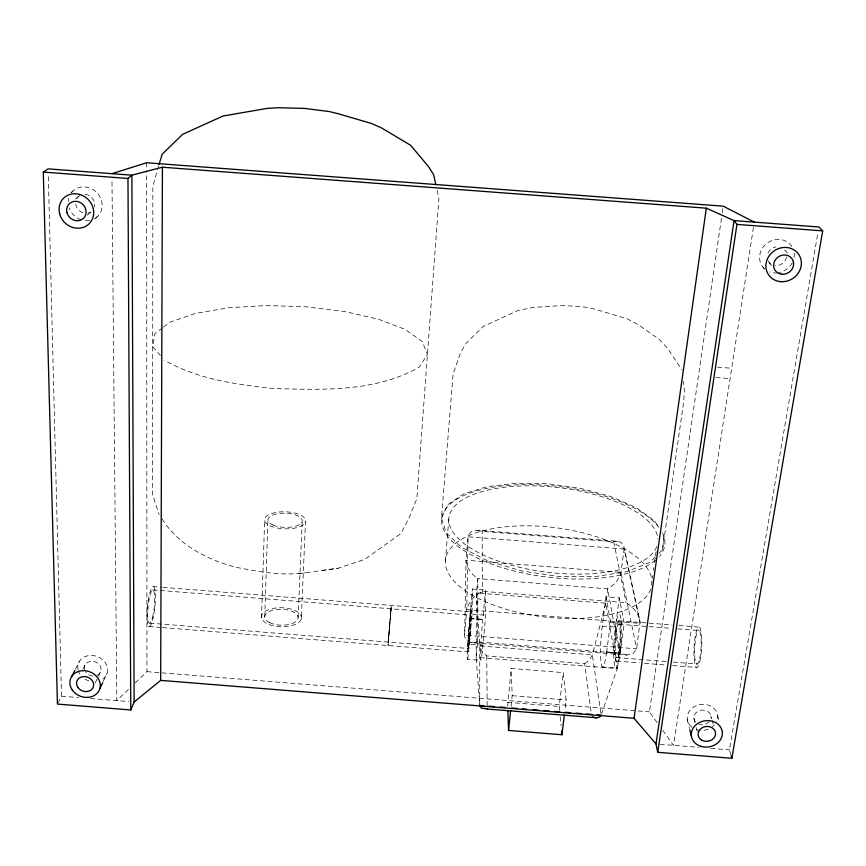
<?xml version="1.0" encoding="UTF-8"?>
<svg xmlns="http://www.w3.org/2000/svg" width="866" height="866" viewBox="0 0 866 866"><rect width="100%" height="100%" fill="white"/><g stroke="black" fill="none" stroke-linecap="round" stroke-linejoin="round"><path stroke-width="0.65" stroke-dasharray="4.33 3.25" d="M479.732 704.112L479.753 645.895L476.495 592.983L477.826 578.607C471.591 574.537 466.482 567.847 466.005 560.226L468.084 536.779C468.798 532.536 473.117 529.797 477.263 530.263L617.967 541.304L621.333 542.506L623.845 546.359L640.082 621.615L636.629 648.84L633.198 653.505L626.973 655.053L471.017 642.659L466.298 640.245L464.609 636.64L466.005 560.226L621.019 572.426L636.629 648.84L464.457 635.168L466.752 609.653L468.084 536.779L624.115 549.033L640.19 623.39L466.752 609.653C468.69 601.534 475.023 594.931 482.373 591.305L626.096 602.66C632.44 606.503 637.831 612.478 639.747 619.764M471.017 642.659L477.642 642.561L477.826 578.607L607.651 588.848C614.016 585.448 619.19 579.473 621.019 572.426L624.115 549.033L623.845 546.359M482.871 645.278L469.34 644.207L472.1 614.113L472.371 589.021L485.555 590.06L485.75 615.196L482.871 645.278A26.878 1.115 -85.8 0 1 480.489 657.705A26.878 1.115 -85.8 0 1 482.546 622.069L485.555 590.06M469.34 644.207L469.708 618.292L472.371 589.021M261.5 617.902L264.606 520.693M264.747 616.733L267.93 519.676M298.131 617.555L302.234 520.747M301.292 618.887A20.048 9.537 1.4 0 0 273.764 608.322A20.048 9.537 1.4 0 0 269.229 624.602A20.048 9.537 1.4 0 0 301.292 618.887L305.492 521.96A20.589 8.519 1.8 0 0 277.152 512.239A20.589 8.519 1.8 0 0 272.584 526.766A20.589 8.519 1.8 0 0 305.492 521.96M655.248 557.011L649.803 562.413L626.497 571.777L594.79 576.659L558.191 576.355L521.029 570.846L487.71 560.843L461.924 547.637L446.174 532.828L441.487 518.052L453.124 373.863L460.55 352.743L466.254 343.044L483.304 326.374L518.214 310.45L532.59 307.527L563.073 305.438L585.07 307.116L595.364 309.27L627.06 318.764L638.534 324.826L659.935 339.894L667.967 348.857L681.834 369.739M445.351 561.038L448.837 518.896M626.973 655.053L619.277 653.202L477.621 641.944L476.17 657.348L479.732 705.433M658.885 553.406L662.522 549.813L663.941 535.48L662.512 533.24M507.725 706.342L511.124 668.444L563.268 672.601L566.148 700.009L564.859 710.705M511.081 706.396L512.207 695.701L511.124 668.444M606.525 651.903L606.222 654.501A26.933 3.334 -86.4 0 1 601.112 662.945A26.933 3.334 -86.4 0 1 602.281 626.096L606.059 596.804L619.298 597.854L624.256 623.336L620.186 653.429L606.525 651.903L620.11 652.975M559.598 710.315L559.22 706.45L563.268 672.601M606.601 652.347L610.552 622.253L606.059 596.804M620.186 653.429L615.412 627.136L619.298 597.854M651.34 585.102L652.087 579.776M652.282 578.445L652.661 575.782M653.408 570.456L653.787 567.782M654.534 562.456L655.291 557.13M655.475 555.799L656.417 549.141M662.522 549.813L683.48 403.21L684.476 391.681L683.231 381.354M657.197 722.655L649.446 711.863L721.465 218.2M722.244 212.852L723.023 207.494M753.431 227.433L673.477 745.323L662.631 730.211M730.828 754.654L729.432 749.815L817.959 232.326M158.673 165.677L152.86 186.222L152.546 494.659L159.16 514.545M441.487 518.052L447.635 504.748L463.386 494.042L486.865 486.714L515.811 483.239L547.756 483.769L580.166 488.251L610.465 496.359L636.099 507.53L654.62 520.942L658.929 527.654M103.227 681.542L107.178 673.174M95.13 683.112L97.988 677.147M98.323 676.487L100.857 671.193M82.974 669.082L85.366 664.352M58.022 702.954L61.497 696.188L48.28 174.272M75.407 669.277L79.65 661.029M128.482 689.412L116.823 700.626L111.974 179.078M135.28 682.873L146.949 671.659L146.668 170.851M94.491 219.152L97.328 216.662M87.228 215.158L92.034 211.088A9.948 9.071 44.6 0 1 87.812 213.209M75.353 198.985L78.351 196.647M70.98 192.544L73.004 191.007M162.451 327.9L154.917 333.605L152.697 346.692L160.362 355.396M163.522 327.088L169.974 322.206L195.554 313.395L228.808 307.733L266.728 305.525L306.272 306.824L344.462 311.479L378.388 319.186L405.223 329.459L422.327 341.572L427.447 354.551L419.101 367.206C375.043 392.298 321.849 389.873 272.812 388.488C235.704 384.32 197.448 379.33 164.627 360.224M584.637 663.692L589.486 659.968L592.355 654.848L605.799 603.201L607.651 588.848L619.277 653.202L617.209 668.584L601.134 715.154L592.355 654.848L479.753 645.895L481.907 651.405L486.735 655.898L584.637 663.692L591.132 712.242M322.098 570.467L338.162 568.204L364.597 559.425L400.958 533.532L409.001 517.922L416.838 498.708L438.91 198.531L436.962 189.73M475.867 642.42L477.621 641.944M477.263 530.263L482.178 531.399L613.734 541.726L617.967 541.304M162.083 518.864C178.115 544.768 207.342 559.869 236.093 567.306C258.869 571.701 282.208 576.107 305.417 572.783M298.727 573.725L338.162 568.204M717.438 367.173L731.694 368.267M715.879 377.533L730.092 378.626M480.543 592.247L482.351 592.387L482.178 531.399M618.865 620.749L672.222 624.981M678.89 625.512L698.905 627.092M610.552 622.253L624.256 623.336M153.423 586.596A20.102 3.702 -84.2 0 1 153.185 617.772A20.102 3.702 -84.2 0 1 146.993 615.261A20.102 3.702 -84.2 0 1 153.423 586.596L161.487 587.235M162.84 587.343L470.898 611.742M618.952 624.224L671.063 628.348M677.753 628.878L699.133 630.567A16.855 3.161 -86.9 0 1 699.88 657.402A16.855 3.161 -86.9 0 1 694.619 653.862A16.855 3.161 -86.9 0 1 699.133 630.567M472.1 614.113L485.75 615.196M152.665 589.898L470.725 615.098M602.281 626.096L615.412 627.136M469.708 618.292L482.784 619.331M469.697 618.703L482.784 619.742M616.375 657.554L667.156 661.592M673.25 662.079L697.379 663.995M149.85 623.141L468.17 648.461M616.451 661.094L639.216 662.901M644.564 663.334L665.986 665.034M672.687 665.564L696.784 667.48M149.082 626.519L161.163 627.482M162.505 627.59L467.997 651.903M602.455 666.972L615.823 668.032M467.445 659.286A26.878 0.866 -85.8 0 0 471.039 621.193A26.878 0.866 -85.8 0 0 470.022 615.239L469.48 621.03A26.878 0.866 -85.8 0 0 467.445 659.286L480.846 660.303M512.207 695.701L566.148 700.009M146.949 671.659L649.446 711.863M507.595 702.326L559.22 706.45M61.497 696.188L78.622 697.563M90.475 698.505L128.807 701.59M660.033 744.24L698.786 747.347M710.78 748.311L729.432 749.815M787.432 253.197L784.856 250.09A10.013 9.19 -33.7 0 1 786.068 252.158M769.051 262.387L771.487 265.581M762.946 267.129L764.526 269.283M717.568 715.219L719.375 721.551M710.943 716.171L711.646 718.715M712.004 719.982L713.757 726.325M693.915 718.65L694.889 722.461M696.188 727.548L697.162 731.359M687.312 719.614L689.52 728.512M613.734 541.726L626.096 602.66M560.215 716.745L561.081 725.74M486.735 655.898L487.19 707.803M146.668 162.754L146.668 169.509M662.403 532.752A112.277 45.692 6.7 0 1 659.405 556.459M655.497 560.28A112.277 45.692 6.7 0 1 482.286 560.334A112.277 45.692 6.7 0 1 489.68 487.818A112.277 45.692 6.7 0 1 658.864 527.188M656.796 546.468A105.176 42.694 6.7 0 1 493.1 559.165A105.176 42.694 6.7 0 1 504.023 487.287A105.176 42.694 6.7 0 1 657.922 539.02M650.777 589.097A103.942 44.989 6.9 0 1 491.239 604.165A103.942 44.989 6.9 0 1 495.006 528.228A103.942 44.989 6.9 0 1 651.362 577.254M78.059 669.732A15.177 12.882 19.9 0 1 88.202 655.681A15.177 12.882 19.9 0 1 106.334 664.482A15.177 12.882 19.9 0 1 100.337 680.546M89.068 680.947A15.177 12.882 19.9 0 1 82.335 677.039M79.91 674.149A15.177 12.882 19.9 0 1 78.362 670.869M84.63 669.894A8.541 7.253 19.9 0 1 89.718 661.451A8.541 7.253 19.9 0 1 100.283 666.106A8.541 7.253 19.9 0 1 97.014 675.35M92.824 676A8.541 7.253 19.9 0 1 85.496 671.735M71.575 192.566A17.677 16.129 44.6 0 1 97.75 193.638A17.677 16.129 44.6 0 1 93.874 219.066M89.826 220.429A17.677 16.129 44.6 0 1 85.474 220.668M81.101 219.769A17.677 16.129 44.6 0 1 69.28 208.067M68.295 201.497A17.677 16.129 44.6 0 1 68.771 198.271M82.887 212.83A9.948 9.071 44.6 0 1 75.678 203.153M76.868 198.498A9.948 9.071 44.6 0 1 80.3 195.283M85.052 194.363A9.948 9.071 44.6 0 1 94.437 207.028M794.219 253.164A17.796 16.335 -33.7 0 1 793.213 260.785M792.282 262.842A17.796 16.335 -33.7 0 1 778.75 272.682M777.636 272.855A17.796 16.335 -33.7 0 1 769.917 272.021M764.397 268.698A17.796 16.335 -33.7 0 1 767.687 242.718A17.796 16.335 -33.7 0 1 793.18 248.986M786.588 256.975A10.013 9.19 -33.7 0 1 775.416 265.646M770.805 264.022A10.013 9.19 -33.7 0 1 767.828 260.32M768.001 253.099A10.013 9.19 -33.7 0 1 775.904 246.929M692.075 727.343A15.285 13.012 -8.2 0 1 690.137 710.131A15.285 13.012 -8.2 0 1 709.99 705.736A15.285 13.012 -8.2 0 1 716.453 721.941M714.428 724.95A15.285 13.012 -8.2 0 1 712.61 726.682M708.139 729.248A15.285 13.012 -8.2 0 1 701.644 730.428M700.334 730.374A15.285 13.012 -8.2 0 1 696.502 729.616M695.593 722.103A8.606 7.329 -8.2 0 1 700.269 710.38A8.606 7.329 -8.2 0 1 710.921 718.098M709.189 721.659A8.606 7.329 -8.2 0 1 699.089 724.301M476.495 592.983L476.17 657.348L617.209 668.584L605.799 603.201L476.495 592.983M388.347 640.678L388.423 642.117L391.031 608.787L388.347 640.678M388.109 642.496L388.087 645.538L391.356 605.442L388.109 642.496M469.773 636.229L469.34 641.208A20.156 0.649 -85.8 0 1 467.846 649.619A20.156 0.649 -85.8 0 1 469.556 622.578L469.967 618.324A20.156 0.649 -85.8 0 1 471.072 613.972A20.156 0.649 -85.8 0 1 469.773 636.229M469.718 622.243L469.372 626.075A16.79 0.541 -85.8 0 0 468.116 646.631A16.79 0.541 -85.8 0 0 469.188 641.511L469.534 637.603A16.79 0.541 -85.8 0 0 470.801 616.949A16.79 0.541 -85.8 0 0 469.718 622.243M619.98 646.144L619.417 651.07A20.21 2.685 -86.5 0 1 615.304 658.409A20.21 2.685 -86.5 0 1 615.953 630.957L616.614 626.811A20.21 2.685 -86.5 0 1 620.078 623.401A20.21 2.685 -86.5 0 1 619.98 646.144M620.576 649.099L619.796 655.584A26.933 3.583 -86.5 0 1 613.734 655.714A26.933 3.583 -86.5 0 1 618.735 614.546A26.933 3.583 -86.5 0 1 620.576 649.099M616.505 630.784L615.986 634.551A16.844 2.241 -86.5 0 0 615.694 655.475A16.844 2.241 -86.5 0 0 618.844 651.2L619.374 647.367A16.844 2.241 -86.5 0 0 619.677 626.324A16.844 2.241 -86.5 0 0 616.505 630.784M152.459 617.577A16.746 3.085 -84.2 0 0 153.434 590.201A16.746 3.085 -84.2 0 0 147.761 611.818A16.746 3.085 -84.2 0 0 152.459 617.577M269.597 622.611A16.703 7.946 1.4 0 0 297.558 619.601A16.703 7.946 1.4 0 0 277.163 609.469A16.703 7.946 1.4 0 0 269.597 622.611M272.952 524.991A17.158 7.101 1.8 0 0 301.649 522.566A17.158 7.101 1.8 0 0 280.638 513.311A17.158 7.101 1.8 0 0 272.952 524.991M699.88 661.408A20.232 3.8 -86.9 0 0 699.858 627.72A20.232 3.8 -86.9 0 0 693.947 652.737A20.232 3.8 -86.9 0 0 699.88 661.408"/><path stroke-width="1.3" d="M162.418 167.214L131.881 175.181L48.139 168.87L43.3 172.074L57.437 704.08L130.777 709.968L134.133 702.012L160.665 680.384L162.418 167.214L706.32 208.176L734.065 220.592L818.879 226.989L822.7 230.876L731.867 758.28L657.716 752.316L655.995 743.916L734.065 220.592L736.934 224.402L657.716 752.316M564.372 714.71L561.947 734.747L508.537 730.46L510.659 710.401M655.995 743.916L634.053 718.293L706.32 208.176M159.063 164.41L162.169 154.224L182.574 134.382L223.006 116.022L267.074 108.402L278.04 107.72L304.626 108.423L329.34 111.552L338.119 113.717L371.222 123.383L381.441 127.876L410.646 145.293L428.367 166.456L433.628 174.64L435.858 184.696M99.85 688.708L102.664 682.733M71.77 676.357L74.801 670.457M43.3 172.074L127.973 178.461L131.881 175.181L134.133 702.012M111.92 173.676L146.668 162.754L723.218 206.162L754.254 222.118M483.78 705.758L479.732 705.433L481.399 708.236L485.296 708.475M487.331 709.027L596.728 717.795L599.835 716.951L601.134 715.154L597.129 714.829M736.934 224.402L822.7 230.876M489.149 706.191L494.486 706.613M499.823 707.046L505.149 707.468M511.817 707.998L517.143 708.431M522.479 708.853L526.474 709.178M533.142 709.709L538.479 710.131M543.805 710.564L549.141 710.986M554.467 711.419L559.804 711.841M565.141 712.274L570.467 712.696M575.803 713.129L581.129 713.552M586.466 713.974L591.803 714.407M160.665 680.384L634.053 718.293M484.397 708.648L487.244 708.875M596.728 717.795L594.78 717.492M592.701 716.723L593.751 717.156M731.175 755.856L731.867 758.28M689.834 729.789L691.404 736.143M561.569 730.893L561.947 734.747M507.866 710.358L508.537 730.46M127.973 178.461L130.777 709.968M72.008 689.596A15.48 13.077 19.7 0 0 98.378 691.782A15.48 13.077 19.7 0 0 84.9 670.717A15.48 13.077 19.7 0 0 72.008 689.596M77.734 687.203A8.714 7.361 19.7 0 0 92.575 688.416A8.714 7.361 19.7 0 0 84.976 676.573A8.714 7.361 19.7 0 0 77.734 687.203M59.732 214.108A18.078 16.443 44.1 0 0 88.808 224.11A18.078 16.443 44.1 0 0 80.603 194.72A18.078 16.443 44.1 0 0 59.732 214.108M67.018 212.809A10.176 9.255 44.1 0 0 83.385 218.416A10.176 9.255 44.1 0 0 78.752 201.875A10.176 9.255 44.1 0 0 67.018 212.809M780.775 281.656A18.197 16.66 -33.1 0 0 800.238 257.245A18.197 16.66 -33.1 0 0 769.885 254.831A18.197 16.66 -33.1 0 0 780.775 281.656M782.03 274.241A10.24 9.374 -33.1 0 0 792.964 260.482A10.24 9.374 -33.1 0 0 775.871 259.151A10.24 9.374 -33.1 0 0 782.03 274.241M700.702 746.286A15.599 13.207 -8 0 0 722.276 731.694A15.599 13.207 -8 0 0 697.52 723.63A15.599 13.207 -8 0 0 700.702 746.286M701.417 739.986A8.779 7.437 -8 0 0 715.489 734.617A8.779 7.437 -8 0 0 703.56 727.115A8.779 7.437 -8 0 0 701.417 739.986"/></g></svg>
